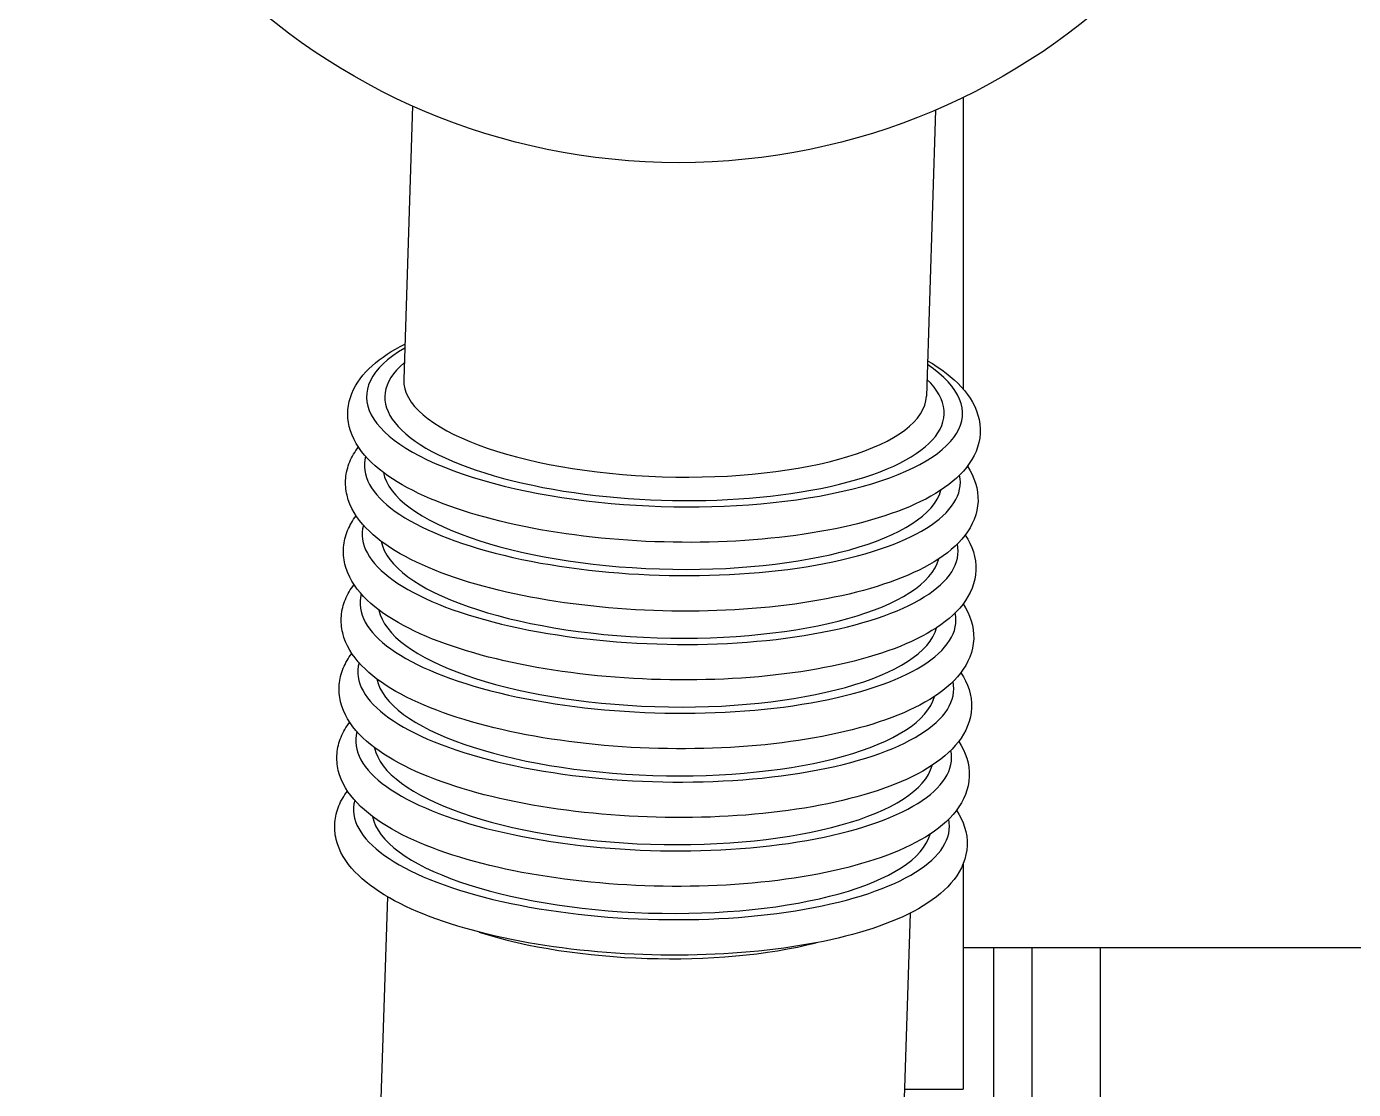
# Model space of a CAD drawing. Extents: x 33214 to 95067, y 8279 to 51908.
# Drawn here: x 43931.1 to 44221.1, y 21796.9 to 22029.2 of the extents above; entities that cross this region are included whole.
import ezdxf

# ---------------------------------------------------------------- set-up
doc = ezdxf.new("R2010")
doc.units = 0
doc.header["$LTSCALE"] = 300
doc.header["$MEASUREMENT"] = 0
doc.linetypes.add('SNT-025', pattern=[0.74, 0.4, -0.17, 0, -0.17])
doc.layers.add('GENERATORSETT', color=1, linetype='CONTINUOUS')

# ---------------------------------------------------------------- blocks, each defined once
blk = doc.blocks.new('GENERATOR-CENTER')
at = {"layer": 'GENERATORSETT'}
for p, q in [((-1212.35, -130.09), (-1214.25, -189.89)), ((-1092, -128.22), (-1092, -191.94)), ((-1098.03, -131), (-1100.01, -193.51)), ((-1216.02, -183.23), (-1215.03, -182.68)), ((-1215.03, -182.68), (-1214, -182.15)), ((-1220.4, -186.22), (-1219.6, -185.59)), ((-1219.6, -185.59), (-1218.76, -184.97)), ((-1218.76, -184.97), (-1217.89, -184.37)), ((-1217.89, -184.37), (-1216.97, -183.79)), ((-1216.97, -183.79), (-1216.02, -183.23)), ((-1223.18, -188.96), (-1222.55, -188.24)), ((-1222.55, -188.24), (-1221.87, -187.55)), ((-1221.87, -187.55), (-1221.16, -186.87)), ((-1221.16, -186.87), (-1220.4, -186.22)), ((-1099.76, -185.77), (-1098.67, -186.42)), ((-1098.67, -186.42), (-1097.63, -187.09)), ((-1097.63, -187.09), (-1096.64, -187.78)), ((-1096.64, -187.78), (-1095.69, -188.49)), ((-1095.69, -188.49), (-1094.79, -189.21)), ((-1225.23, -192.08), (-1224.79, -191.26)), ((-1224.79, -191.26), (-1224.31, -190.47)), ((-1224.31, -190.47), (-1223.77, -189.7)), ((-1223.77, -189.7), (-1223.18, -188.96)), ((-1094.79, -189.21), (-1093.94, -189.95)), ((-1093.94, -189.95), (-1093.14, -190.71)), ((-1093.14, -190.71), (-1092.39, -191.5)), ((-1226.16, -194.68), (-1225.91, -193.79)), ((-1225.91, -193.79), (-1225.6, -192.92)), ((-1225.6, -192.92), (-1225.23, -192.08)), ((-1092.39, -191.5), (-1091.69, -192.3)), ((-1091.69, -192.3), (-1091.04, -193.13)), ((-1091.04, -193.13), (-1090.45, -193.98)), ((-1090.45, -193.98), (-1089.92, -194.87)), ((-1226.49, -197.41), (-1226.45, -196.49)), ((-1226.45, -196.49), (-1226.34, -195.58)), ((-1226.34, -195.58), (-1226.16, -194.68)), ((-1089.92, -194.87), (-1089.46, -195.78)), ((-1089.46, -195.78), (-1089.06, -196.71)), ((-1089.06, -196.71), (-1088.74, -197.67)), ((-1226.45, -198.33), (-1226.49, -197.41)), ((-1226.34, -199.25), (-1226.45, -198.33)), ((-1226.16, -200.15), (-1226.34, -199.25)), ((-1088.74, -197.67), (-1088.49, -198.65)), ((-1088.49, -198.65), (-1088.33, -199.64)), ((-1088.33, -199.64), (-1088.25, -200.65)), ((-1225.88, -201.12), (-1226.16, -200.15)), ((-1225.53, -202.07), (-1225.88, -201.12)), ((-1225.11, -203), (-1225.53, -202.07)), ((-1224.62, -203.89), (-1225.11, -203)), ((-1088.36, -202.67), (-1088.54, -203.66)), ((-1088.26, -201.66), (-1088.36, -202.67)), ((-1088.25, -200.65), (-1088.26, -201.66)), ((-1225.21, -206.2), (-1224.97, -205.8)), ((-1224.97, -205.8), (-1224.71, -205.4)), ((-1224.71, -205.4), (-1224.44, -205.01)), ((-1224.07, -204.77), (-1224.62, -203.89)), ((-1224.44, -205.01), (-1224.16, -204.63)), ((-1223.46, -205.61), (-1224.07, -204.77)), ((-1222.79, -206.43), (-1223.46, -205.61)), ((-1089.16, -205.59), (-1089.58, -206.51)), ((-1088.81, -204.64), (-1089.16, -205.59)), ((-1088.54, -203.66), (-1088.81, -204.64)), ((-1226.5, -209.2), (-1226.37, -208.75)), ((-1226.37, -208.75), (-1226.21, -208.31)), ((-1226.21, -208.31), (-1226.04, -207.87)), ((-1226.04, -207.87), (-1225.86, -207.45)), ((-1225.86, -207.45), (-1225.66, -207.02)), ((-1225.66, -207.02), (-1225.44, -206.61)), ((-1225.44, -206.61), (-1225.21, -206.2)), ((-1222.07, -207.23), (-1222.79, -206.43)), ((-1221.3, -208), (-1222.07, -207.23)), ((-1220.48, -208.75), (-1221.3, -208)), ((-1219.61, -209.49), (-1220.48, -208.75)), ((-1090.63, -208.26), (-1091.24, -209.09)), ((-1090.07, -207.4), (-1090.63, -208.26)), ((-1089.58, -206.51), (-1090.07, -207.4)), ((-1226.95, -211.95), (-1226.92, -211.48)), ((-1226.92, -211.48), (-1226.88, -211.02)), ((-1226.88, -211.02), (-1226.81, -210.56)), ((-1226.81, -210.56), (-1226.72, -210.1)), ((-1226.72, -210.1), (-1226.62, -209.65)), ((-1226.62, -209.65), (-1226.5, -209.2)), ((-1218.69, -210.21), (-1219.61, -209.49)), ((-1217.73, -210.9), (-1218.69, -210.21)), ((-1216.72, -211.59), (-1217.73, -210.9)), ((-1215.66, -212.25), (-1216.72, -211.59)), ((-1093.41, -211.41), (-1094.24, -212.13)), ((-1092.63, -210.66), (-1093.41, -211.41)), ((-1091.91, -209.89), (-1092.63, -210.66)), ((-1091.24, -209.09), (-1091.91, -209.89)), ((-1091.05, -208.84), (-1090.5, -209.72)), ((-1090.5, -209.72), (-1090.02, -210.63)), ((-1090.02, -210.63), (-1089.61, -211.56)), ((-1089.61, -211.56), (-1089.27, -212.51)), ((-1226.96, -212.42), (-1226.95, -211.95)), ((-1226.95, -212.88), (-1226.96, -212.42)), ((-1226.92, -213.35), (-1226.95, -212.88)), ((-1226.88, -213.81), (-1226.92, -213.35)), ((-1226.81, -214.27), (-1226.88, -213.81)), ((-1226.73, -214.73), (-1226.81, -214.27)), ((-1214.56, -212.9), (-1215.66, -212.25)), ((-1213.41, -213.54), (-1214.56, -212.9)), ((-1212.22, -214.16), (-1213.41, -213.54)), ((-1210.99, -214.77), (-1212.22, -214.16)), ((-1097, -214.16), (-1098.01, -214.79)), ((-1096.03, -213.5), (-1097, -214.16)), ((-1095.11, -212.83), (-1096.03, -213.5)), ((-1094.24, -212.13), (-1095.11, -212.83)), ((-1089.27, -212.51), (-1089.01, -213.49)), ((-1089.01, -213.49), (-1088.83, -214.48)), ((-1088.83, -214.48), (-1088.74, -215.49)), ((-1226.63, -215.19), (-1226.73, -214.73)), ((-1226.36, -216.16), (-1226.63, -215.19)), ((-1226, -217.11), (-1226.36, -216.16)), ((-1225.58, -218.04), (-1226, -217.11)), ((-1209.71, -215.36), (-1210.99, -214.77)), ((-1208.39, -215.94), (-1209.71, -215.36)), ((-1207.04, -216.5), (-1208.39, -215.94)), ((-1205.64, -217.04), (-1207.04, -216.5)), ((-1204.2, -217.58), (-1205.64, -217.04)), ((-1102.51, -217.14), (-1103.74, -217.68)), ((-1101.32, -216.58), (-1102.51, -217.14)), ((-1100.17, -216), (-1101.32, -216.58)), ((-1099.07, -215.4), (-1100.17, -216)), ((-1098.01, -214.79), (-1099.07, -215.4)), ((-1088.73, -216.51), (-1088.81, -217.52)), ((-1088.74, -215.49), (-1088.73, -216.51)), ((-1225.09, -218.94), (-1225.58, -218.04)), ((-1225.19, -220.44), (-1224.92, -220.05)), ((-1224.54, -219.81), (-1225.09, -218.94)), ((-1224.92, -220.05), (-1224.63, -219.66)), ((-1223.92, -220.66), (-1224.54, -219.81)), ((-1202.73, -218.09), (-1204.2, -217.58)), ((-1201.22, -218.59), (-1202.73, -218.09)), ((-1199.67, -219.08), (-1201.22, -218.59)), ((-1198.09, -219.55), (-1199.67, -219.08)), ((-1196.47, -220), (-1198.09, -219.55)), ((-1194.83, -220.44), (-1196.47, -220)), ((-1110.52, -220.13), (-1112, -220.57)), ((-1109.09, -219.67), (-1110.52, -220.13)), ((-1107.69, -219.2), (-1109.09, -219.67)), ((-1106.33, -218.71), (-1107.69, -219.2)), ((-1105.02, -218.2), (-1106.33, -218.71)), ((-1103.74, -217.68), (-1105.02, -218.2)), ((-1089.23, -219.49), (-1089.57, -220.45)), ((-1088.98, -218.51), (-1089.23, -219.49)), ((-1088.81, -217.52), (-1088.98, -218.51)), ((-1226.69, -223.35), (-1226.52, -222.91)), ((-1226.52, -222.91), (-1226.33, -222.48)), ((-1226.33, -222.48), (-1226.13, -222.06)), ((-1226.13, -222.06), (-1225.92, -221.65)), ((-1225.92, -221.65), (-1225.69, -221.24)), ((-1225.69, -221.24), (-1225.44, -220.83)), ((-1225.44, -220.83), (-1225.19, -220.44)), ((-1223.26, -221.48), (-1223.92, -220.66)), ((-1222.54, -222.28), (-1223.26, -221.48)), ((-1221.76, -223.05), (-1222.54, -222.28)), ((-1220.94, -223.81), (-1221.76, -223.05)), ((-1193.15, -220.86), (-1194.83, -220.44)), ((-1191.44, -221.27), (-1193.15, -220.86)), ((-1189.71, -221.65), (-1191.44, -221.27)), ((-1187.95, -222.02), (-1189.71, -221.65)), ((-1186.16, -222.37), (-1187.95, -222.02)), ((-1184.35, -222.71), (-1186.16, -222.37)), ((-1182.51, -223.02), (-1184.35, -222.71)), ((-1180.66, -223.32), (-1182.51, -223.02)), ((-1123.27, -223.13), (-1125, -223.42)), ((-1121.56, -222.82), (-1123.27, -223.13)), ((-1119.89, -222.49), (-1121.56, -222.82)), ((-1118.24, -222.14), (-1119.89, -222.49)), ((-1116.63, -221.77), (-1118.24, -222.14)), ((-1115.05, -221.39), (-1116.63, -221.77)), ((-1113.5, -220.99), (-1115.05, -221.39)), ((-1112, -220.57), (-1113.5, -220.99)), ((-1091, -223.15), (-1091.6, -223.98)), ((-1090.45, -222.28), (-1091, -223.15)), ((-1089.98, -221.38), (-1090.45, -222.28)), ((-1089.57, -220.45), (-1089.98, -221.38)), ((-1227.4, -226.52), (-1227.35, -226.06)), ((-1227.35, -226.06), (-1227.29, -225.6)), ((-1227.29, -225.6), (-1227.2, -225.14)), ((-1227.2, -225.14), (-1227.1, -224.68)), ((-1227.1, -224.68), (-1226.98, -224.23)), ((-1226.98, -224.23), (-1226.84, -223.79)), ((-1226.84, -223.79), (-1226.69, -223.35)), ((-1220.07, -224.54), (-1220.94, -223.81)), ((-1219.15, -225.26), (-1220.07, -224.54)), ((-1218.18, -225.96), (-1219.15, -225.26)), ((-1217.16, -226.64), (-1218.18, -225.96)), ((-1178.78, -223.6), (-1180.66, -223.32)), ((-1176.89, -223.86), (-1178.78, -223.6)), ((-1174.98, -224.1), (-1176.89, -223.86)), ((-1173.06, -224.32), (-1174.98, -224.1)), ((-1171.13, -224.53), (-1173.06, -224.32)), ((-1169.18, -224.71), (-1171.13, -224.53)), ((-1167.22, -224.87), (-1169.18, -224.71)), ((-1165.26, -225.02), (-1167.22, -224.87)), ((-1163.28, -225.14), (-1165.26, -225.02)), ((-1161.31, -225.25), (-1163.28, -225.14)), ((-1159.33, -225.33), (-1161.31, -225.25)), ((-1157.34, -225.39), (-1159.33, -225.33)), ((-1155.36, -225.44), (-1157.34, -225.39)), ((-1153.38, -225.46), (-1155.36, -225.44)), ((-1151.41, -225.47), (-1153.38, -225.46)), ((-1149.43, -225.45), (-1151.41, -225.47)), ((-1147.47, -225.41), (-1149.43, -225.45)), ((-1145.51, -225.36), (-1147.47, -225.41)), ((-1143.57, -225.28), (-1145.51, -225.36)), ((-1141.63, -225.18), (-1143.57, -225.28)), ((-1139.71, -225.06), (-1141.63, -225.18)), ((-1137.8, -224.93), (-1139.71, -225.06)), ((-1135.91, -224.77), (-1137.8, -224.93)), ((-1134.04, -224.59), (-1135.91, -224.77)), ((-1132.19, -224.4), (-1134.04, -224.59)), ((-1130.35, -224.18), (-1132.19, -224.4)), ((-1128.54, -223.95), (-1130.35, -224.18)), ((-1126.76, -223.69), (-1128.54, -223.95)), ((-1125, -223.42), (-1126.76, -223.69)), ((-1092.98, -225.57), (-1093.75, -226.32)), ((-1092.26, -224.79), (-1092.98, -225.57)), ((-1091.6, -223.98), (-1092.26, -224.79)), ((-1091.52, -223.88), (-1090.98, -224.76)), ((-1090.98, -224.76), (-1090.5, -225.66)), ((-1090.5, -225.66), (-1090.09, -226.6)), ((-1227.44, -227.45), (-1227.43, -226.99)), ((-1227.43, -227.92), (-1227.44, -227.45)), ((-1227.43, -226.99), (-1227.4, -226.52)), ((-1227.4, -228.38), (-1227.43, -227.92)), ((-1227.36, -228.85), (-1227.4, -228.38)), ((-1227.29, -229.31), (-1227.36, -228.85)), ((-1216.1, -227.31), (-1217.16, -226.64)), ((-1215, -227.96), (-1216.1, -227.31)), ((-1213.85, -228.6), (-1215, -227.96)), ((-1212.66, -229.22), (-1213.85, -228.6)), ((-1097.31, -229.09), (-1098.32, -229.73)), ((-1096.35, -228.43), (-1097.31, -229.09)), ((-1095.43, -227.75), (-1096.35, -228.43)), ((-1094.57, -227.05), (-1095.43, -227.75)), ((-1093.75, -226.32), (-1094.57, -227.05)), ((-1090.09, -226.6), (-1089.75, -227.55)), ((-1089.75, -227.55), (-1089.49, -228.53)), ((-1089.49, -228.53), (-1089.31, -229.52)), ((-1227.21, -229.77), (-1227.29, -229.31)), ((-1227.11, -230.22), (-1227.21, -229.77)), ((-1226.83, -231.2), (-1227.11, -230.22)), ((-1226.48, -232.15), (-1226.83, -231.2)), ((-1211.42, -229.83), (-1212.66, -229.22)), ((-1210.14, -230.42), (-1211.42, -229.83)), ((-1208.82, -231), (-1210.14, -230.42)), ((-1207.46, -231.56), (-1208.82, -231)), ((-1206.05, -232.11), (-1207.46, -231.56)), ((-1101.61, -231.53), (-1102.8, -232.09)), ((-1100.47, -230.94), (-1101.61, -231.53)), ((-1099.37, -230.34), (-1100.47, -230.94)), ((-1098.32, -229.73), (-1099.37, -230.34)), ((-1089.31, -229.52), (-1089.21, -230.53)), ((-1089.21, -231.54), (-1089.29, -232.55)), ((-1089.21, -230.53), (-1089.21, -231.54)), ((-1226.06, -233.08), (-1226.48, -232.15)), ((-1225.57, -233.98), (-1226.06, -233.08)), ((-1225.01, -234.85), (-1225.57, -233.98)), ((-1225.39, -235.09), (-1225.11, -234.7)), ((-1224.4, -235.7), (-1225.01, -234.85)), ((-1204.61, -232.64), (-1206.05, -232.11)), ((-1203.13, -233.16), (-1204.61, -232.64)), ((-1201.62, -233.66), (-1203.13, -233.16)), ((-1200.07, -234.14), (-1201.62, -233.66)), ((-1198.48, -234.61), (-1200.07, -234.14)), ((-1196.86, -235.07), (-1198.48, -234.61)), ((-1109.36, -234.64), (-1110.79, -235.1)), ((-1107.96, -234.17), (-1109.36, -234.64)), ((-1106.61, -233.67), (-1107.96, -234.17)), ((-1105.3, -233.16), (-1106.61, -233.67)), ((-1104.03, -232.63), (-1105.3, -233.16)), ((-1102.8, -232.09), (-1104.03, -232.63)), ((-1089.71, -234.53), (-1090.04, -235.49)), ((-1089.46, -233.55), (-1089.71, -234.53)), ((-1089.29, -232.55), (-1089.46, -233.55)), ((-1226.99, -237.95), (-1226.81, -237.52)), ((-1226.81, -237.52), (-1226.61, -237.1)), ((-1226.61, -237.1), (-1226.39, -236.68)), ((-1226.39, -236.68), (-1226.16, -236.27)), ((-1226.16, -236.27), (-1225.92, -235.87)), ((-1225.92, -235.87), (-1225.66, -235.48)), ((-1225.66, -235.48), (-1225.39, -235.09)), ((-1223.73, -236.52), (-1224.4, -235.7)), ((-1223.01, -237.31), (-1223.73, -236.52)), ((-1222.24, -238.09), (-1223.01, -237.31)), ((-1195.21, -235.5), (-1196.86, -235.07)), ((-1193.53, -235.92), (-1195.21, -235.5)), ((-1191.82, -236.33), (-1193.53, -235.92)), ((-1190.07, -236.71), (-1191.82, -236.33)), ((-1188.31, -237.08), (-1190.07, -236.71)), ((-1186.52, -237.43), (-1188.31, -237.08)), ((-1184.7, -237.77), (-1186.52, -237.43)), ((-1182.86, -238.08), (-1184.7, -237.77)), ((-1120.14, -237.48), (-1121.82, -237.81)), ((-1118.5, -237.13), (-1120.14, -237.48)), ((-1116.89, -236.76), (-1118.5, -237.13)), ((-1115.31, -236.37), (-1116.89, -236.76)), ((-1113.77, -235.97), (-1115.31, -236.37)), ((-1112.26, -235.54), (-1113.77, -235.97)), ((-1110.79, -235.1), (-1112.26, -235.54)), ((-1090.93, -237.32), (-1091.47, -238.18)), ((-1090.45, -236.42), (-1090.93, -237.32)), ((-1090.04, -235.49), (-1090.45, -236.42)), ((-1227.83, -241.1), (-1227.76, -240.63)), ((-1227.76, -240.63), (-1227.68, -240.18)), ((-1227.68, -240.18), (-1227.57, -239.72)), ((-1227.57, -239.72), (-1227.45, -239.27)), ((-1227.45, -239.27), (-1227.32, -238.83)), ((-1227.32, -238.83), (-1227.16, -238.39)), ((-1227.16, -238.39), (-1226.99, -237.95)), ((-1221.42, -238.84), (-1222.24, -238.09)), ((-1220.54, -239.58), (-1221.42, -238.84)), ((-1219.62, -240.3), (-1220.54, -239.58)), ((-1218.66, -241), (-1219.62, -240.3)), ((-1181, -238.38), (-1182.86, -238.08)), ((-1179.12, -238.66), (-1181, -238.38)), ((-1177.23, -238.92), (-1179.12, -238.66)), ((-1175.31, -239.16), (-1177.23, -238.92)), ((-1173.38, -239.38), (-1175.31, -239.16)), ((-1171.44, -239.58), (-1173.38, -239.38)), ((-1169.49, -239.76), (-1171.44, -239.58)), ((-1167.53, -239.92), (-1169.49, -239.76)), ((-1165.56, -240.07), (-1167.53, -239.92)), ((-1163.58, -240.19), (-1165.56, -240.07)), ((-1161.6, -240.29), (-1163.58, -240.19)), ((-1159.62, -240.37), (-1161.6, -240.29)), ((-1157.63, -240.44), (-1159.62, -240.37)), ((-1155.65, -240.48), (-1157.63, -240.44)), ((-1153.66, -240.5), (-1155.65, -240.48)), ((-1151.68, -240.5), (-1153.66, -240.5)), ((-1149.71, -240.48), (-1151.68, -240.5)), ((-1147.74, -240.45), (-1149.71, -240.48)), ((-1145.78, -240.39), (-1147.74, -240.45)), ((-1143.83, -240.31), (-1145.78, -240.39)), ((-1141.9, -240.21), (-1143.83, -240.31)), ((-1139.97, -240.09), (-1141.9, -240.21)), ((-1138.06, -239.95), (-1139.97, -240.09)), ((-1136.17, -239.79), (-1138.06, -239.95)), ((-1134.3, -239.61), (-1136.17, -239.79)), ((-1132.44, -239.41), (-1134.3, -239.61)), ((-1130.61, -239.19), (-1132.44, -239.41)), ((-1128.8, -238.95), (-1130.61, -239.19)), ((-1127.01, -238.7), (-1128.8, -238.95)), ((-1125.25, -238.42), (-1127.01, -238.7)), ((-1123.52, -238.13), (-1125.25, -238.42)), ((-1121.82, -237.81), (-1123.52, -238.13)), ((-1093.46, -240.61), (-1094.23, -241.36)), ((-1092.74, -239.83), (-1093.46, -240.61)), ((-1092.08, -239.02), (-1092.74, -239.83)), ((-1091.47, -238.18), (-1092.08, -239.02)), ((-1092, -238.92), (-1091.46, -239.8)), ((-1091.46, -239.8), (-1090.98, -240.7)), ((-1090.98, -240.7), (-1090.57, -241.63)), ((-1227.91, -242.49), (-1227.9, -242.02)), ((-1227.9, -242.96), (-1227.91, -242.49)), ((-1227.9, -242.02), (-1227.88, -241.56)), ((-1227.88, -243.42), (-1227.9, -242.96)), ((-1227.88, -241.56), (-1227.83, -241.1)), ((-1227.83, -243.89), (-1227.88, -243.42)), ((-1217.64, -241.68), (-1218.66, -241)), ((-1216.58, -242.35), (-1217.64, -241.68)), ((-1215.48, -243), (-1216.58, -242.35)), ((-1214.33, -243.64), (-1215.48, -243)), ((-1096.83, -243.47), (-1097.79, -244.13)), ((-1095.91, -242.79), (-1096.83, -243.47)), ((-1095.04, -242.09), (-1095.91, -242.79)), ((-1094.23, -241.36), (-1095.04, -242.09)), ((-1090.57, -241.63), (-1090.23, -242.59)), ((-1090.23, -242.59), (-1089.96, -243.57)), ((-1089.96, -243.57), (-1089.78, -244.56)), ((-1227.77, -244.35), (-1227.83, -243.89)), ((-1227.69, -244.81), (-1227.77, -244.35)), ((-1227.59, -245.26), (-1227.69, -244.81)), ((-1227.31, -246.24), (-1227.59, -245.26)), ((-1226.96, -247.19), (-1227.31, -246.24)), ((-1213.13, -244.26), (-1214.33, -243.64)), ((-1211.89, -244.86), (-1213.13, -244.26)), ((-1210.62, -245.46), (-1211.89, -244.86)), ((-1209.29, -246.03), (-1210.62, -245.46)), ((-1207.93, -246.6), (-1209.29, -246.03)), ((-1100.95, -245.98), (-1102.09, -246.56)), ((-1099.85, -245.38), (-1100.95, -245.98)), ((-1098.8, -244.76), (-1099.85, -245.38)), ((-1097.79, -244.13), (-1098.8, -244.76)), ((-1089.78, -244.56), (-1089.69, -245.57)), ((-1089.69, -245.57), (-1089.68, -246.58)), ((-1226.53, -248.11), (-1226.96, -247.19)), ((-1226.04, -249.01), (-1226.53, -248.11)), ((-1225.49, -249.89), (-1226.04, -249.01)), ((-1206.53, -247.14), (-1207.93, -246.6)), ((-1205.09, -247.68), (-1206.53, -247.14)), ((-1203.61, -248.19), (-1205.09, -247.68)), ((-1202.09, -248.69), (-1203.61, -248.19)), ((-1200.54, -249.18), (-1202.09, -248.69)), ((-1198.96, -249.65), (-1200.54, -249.18)), ((-1108.44, -249.2), (-1109.83, -249.68)), ((-1107.09, -248.71), (-1108.44, -249.2)), ((-1105.78, -248.2), (-1107.09, -248.71)), ((-1104.5, -247.67), (-1105.78, -248.2)), ((-1103.27, -247.13), (-1104.5, -247.67)), ((-1102.09, -246.56), (-1103.27, -247.13)), ((-1089.93, -248.59), (-1090.19, -249.57)), ((-1089.76, -247.59), (-1089.93, -248.59)), ((-1089.68, -246.58), (-1089.76, -247.59)), ((-1227.29, -252.56), (-1227.08, -252.14)), ((-1227.08, -252.14), (-1226.87, -251.72)), ((-1226.87, -251.72), (-1226.64, -251.31)), ((-1226.64, -251.31), (-1226.4, -250.91)), ((-1226.4, -250.91), (-1226.14, -250.51)), ((-1226.14, -250.51), (-1225.87, -250.12)), ((-1225.87, -250.12), (-1225.59, -249.74)), ((-1224.88, -250.73), (-1225.49, -249.89)), ((-1224.21, -251.55), (-1224.88, -250.73)), ((-1223.49, -252.35), (-1224.21, -251.55)), ((-1197.34, -250.1), (-1198.96, -249.65)), ((-1195.69, -250.54), (-1197.34, -250.1)), ((-1194, -250.96), (-1195.69, -250.54)), ((-1192.29, -251.37), (-1194, -250.96)), ((-1190.55, -251.75), (-1192.29, -251.37)), ((-1188.78, -252.12), (-1190.55, -251.75)), ((-1186.99, -252.47), (-1188.78, -252.12)), ((-1118.98, -252.17), (-1120.62, -252.52)), ((-1117.36, -251.8), (-1118.98, -252.17)), ((-1115.79, -251.41), (-1117.36, -251.8)), ((-1114.24, -251), (-1115.79, -251.41)), ((-1112.74, -250.58), (-1114.24, -251)), ((-1111.27, -250.14), (-1112.74, -250.58)), ((-1109.83, -249.68), (-1111.27, -250.14)), ((-1090.93, -251.46), (-1091.41, -252.35)), ((-1090.52, -250.53), (-1090.93, -251.46)), ((-1090.19, -249.57), (-1090.52, -250.53)), ((-1228.15, -255.21), (-1228.05, -254.76)), ((-1228.05, -254.76), (-1227.93, -254.31)), ((-1227.93, -254.31), (-1227.79, -253.86)), ((-1227.79, -253.86), (-1227.64, -253.42)), ((-1227.64, -253.42), (-1227.47, -252.99)), ((-1227.47, -252.99), (-1227.29, -252.56)), ((-1222.71, -253.13), (-1223.49, -252.35)), ((-1221.89, -253.88), (-1222.71, -253.13)), ((-1221.02, -254.62), (-1221.89, -253.88)), ((-1220.1, -255.34), (-1221.02, -254.62)), ((-1185.18, -252.81), (-1186.99, -252.47)), ((-1183.34, -253.12), (-1185.18, -252.81)), ((-1181.48, -253.42), (-1183.34, -253.12)), ((-1179.6, -253.7), (-1181.48, -253.42)), ((-1177.7, -253.95), (-1179.6, -253.7)), ((-1175.79, -254.2), (-1177.7, -253.95)), ((-1173.86, -254.42), (-1175.79, -254.2)), ((-1171.92, -254.62), (-1173.86, -254.42)), ((-1169.97, -254.8), (-1171.92, -254.62)), ((-1168.01, -254.96), (-1169.97, -254.8)), ((-1166.04, -255.1), (-1168.01, -254.96)), ((-1164.06, -255.23), (-1166.04, -255.1)), ((-1140.45, -255.13), (-1142.37, -255.25)), ((-1138.54, -254.99), (-1140.45, -255.13)), ((-1136.65, -254.83), (-1138.54, -254.99)), ((-1134.77, -254.65), (-1136.65, -254.83)), ((-1132.92, -254.45), (-1134.77, -254.65)), ((-1131.09, -254.23), (-1132.92, -254.45)), ((-1129.28, -253.99), (-1131.09, -254.23)), ((-1127.49, -253.74), (-1129.28, -253.99)), ((-1125.73, -253.46), (-1127.49, -253.74)), ((-1124, -253.16), (-1125.73, -253.46)), ((-1122.29, -252.85), (-1124, -253.16)), ((-1120.62, -252.52), (-1122.29, -252.85)), ((-1093.22, -254.87), (-1093.93, -255.65)), ((-1092.55, -254.06), (-1093.22, -254.87)), ((-1091.95, -253.22), (-1092.55, -254.06)), ((-1092.48, -253.96), (-1091.93, -254.83)), ((-1091.41, -252.35), (-1091.95, -253.22)), ((-1091.93, -254.83), (-1091.45, -255.74)), ((-1228.39, -257.53), (-1228.38, -257.06)), ((-1228.38, -257.99), (-1228.39, -257.53)), ((-1228.38, -257.06), (-1228.35, -256.6)), ((-1228.35, -258.46), (-1228.38, -257.99)), ((-1228.35, -256.6), (-1228.3, -256.13)), ((-1228.3, -256.13), (-1228.24, -255.67)), ((-1228.24, -255.67), (-1228.15, -255.21)), ((-1219.13, -256.04), (-1220.1, -255.34)), ((-1218.12, -256.72), (-1219.13, -256.04)), ((-1217.06, -257.39), (-1218.12, -256.72)), ((-1215.95, -258.04), (-1217.06, -257.39)), ((-1214.8, -258.67), (-1215.95, -258.04)), ((-1162.08, -255.33), (-1164.06, -255.23)), ((-1160.09, -255.41), (-1162.08, -255.33)), ((-1158.11, -255.48), (-1160.09, -255.41)), ((-1156.12, -255.52), (-1158.11, -255.48)), ((-1154.14, -255.54), (-1156.12, -255.52)), ((-1152.16, -255.54), (-1154.14, -255.54)), ((-1150.18, -255.52), (-1152.16, -255.54)), ((-1148.22, -255.48), (-1150.18, -255.52)), ((-1146.26, -255.42), (-1148.22, -255.48)), ((-1144.31, -255.35), (-1146.26, -255.42)), ((-1142.37, -255.25), (-1144.31, -255.35)), ((-1096.39, -257.83), (-1097.3, -258.51)), ((-1095.52, -257.12), (-1096.39, -257.83)), ((-1094.7, -256.4), (-1095.52, -257.12)), ((-1093.93, -255.65), (-1094.7, -256.4)), ((-1091.45, -255.74), (-1091.04, -256.67)), ((-1091.04, -256.67), (-1090.7, -257.63)), ((-1090.7, -257.63), (-1090.44, -258.6)), ((-1228.31, -258.92), (-1228.35, -258.46)), ((-1228.24, -259.39), (-1228.31, -258.92)), ((-1228.16, -259.84), (-1228.24, -259.39)), ((-1228.06, -260.3), (-1228.16, -259.84)), ((-1227.79, -261.27), (-1228.06, -260.3)), ((-1213.61, -259.3), (-1214.8, -258.67)), ((-1212.37, -259.9), (-1213.61, -259.3)), ((-1211.09, -260.49), (-1212.37, -259.9)), ((-1209.77, -261.07), (-1211.09, -260.49)), ((-1100.32, -260.42), (-1101.42, -261.02)), ((-1099.27, -259.8), (-1100.32, -260.42)), ((-1098.26, -259.16), (-1099.27, -259.8)), ((-1097.3, -258.51), (-1098.26, -259.16)), ((-1090.44, -258.6), (-1090.26, -259.6)), ((-1090.26, -259.6), (-1090.16, -260.61)), ((-1090.16, -260.61), (-1090.16, -261.62)), ((-1227.43, -262.23), (-1227.79, -261.27)), ((-1227.01, -263.15), (-1227.43, -262.23)), ((-1226.52, -264.05), (-1227.01, -263.15)), ((-1208.41, -261.63), (-1209.77, -261.07)), ((-1207.01, -262.18), (-1208.41, -261.63)), ((-1205.57, -262.71), (-1207.01, -262.18)), ((-1204.09, -263.23), (-1205.57, -262.71)), ((-1202.57, -263.73), (-1204.09, -263.23)), ((-1201.02, -264.22), (-1202.57, -263.73)), ((-1107.56, -263.75), (-1108.92, -264.24)), ((-1106.25, -263.24), (-1107.56, -263.75)), ((-1104.98, -262.71), (-1106.25, -263.24)), ((-1103.75, -262.16), (-1104.98, -262.71)), ((-1102.57, -261.6), (-1103.75, -262.16)), ((-1101.42, -261.02), (-1102.57, -261.6)), ((-1090.41, -263.63), (-1090.66, -264.61)), ((-1090.24, -262.63), (-1090.41, -263.63)), ((-1090.16, -261.62), (-1090.24, -262.63)), ((-1227.56, -267.18), (-1227.35, -266.76)), ((-1227.35, -266.76), (-1227.12, -266.35)), ((-1227.12, -266.35), (-1226.87, -265.95)), ((-1226.87, -265.95), (-1226.62, -265.55)), ((-1226.62, -265.55), (-1226.35, -265.16)), ((-1225.96, -264.92), (-1226.52, -264.05)), ((-1226.35, -265.16), (-1226.06, -264.78)), ((-1225.35, -265.77), (-1225.96, -264.92)), ((-1224.69, -266.59), (-1225.35, -265.77)), ((-1223.96, -267.39), (-1224.69, -266.59)), ((-1199.43, -264.69), (-1201.02, -264.22)), ((-1197.81, -265.14), (-1199.43, -264.69)), ((-1196.16, -265.58), (-1197.81, -265.14)), ((-1194.48, -266), (-1196.16, -265.58)), ((-1192.77, -266.4), (-1194.48, -266)), ((-1191.03, -266.79), (-1192.77, -266.4)), ((-1189.26, -267.16), (-1191.03, -266.79)), ((-1116.26, -266.45), (-1117.84, -266.83)), ((-1114.72, -266.04), (-1116.26, -266.45)), ((-1113.21, -265.62), (-1114.72, -266.04)), ((-1111.74, -265.18), (-1113.21, -265.62)), ((-1110.31, -264.72), (-1111.74, -265.18)), ((-1108.92, -264.24), (-1110.31, -264.72)), ((-1091.4, -266.49), (-1091.88, -267.39)), ((-1091, -265.56), (-1091.4, -266.49)), ((-1090.66, -264.61), (-1091, -265.56)), ((-1228.53, -269.8), (-1228.41, -269.35)), ((-1228.41, -269.35), (-1228.27, -268.9)), ((-1228.27, -268.9), (-1228.12, -268.46)), ((-1228.12, -268.46), (-1227.95, -268.03)), ((-1227.95, -268.03), (-1227.76, -267.6)), ((-1227.76, -267.6), (-1227.56, -267.18)), ((-1223.19, -268.17), (-1223.96, -267.39)), ((-1222.37, -268.92), (-1223.19, -268.17)), ((-1221.5, -269.66), (-1222.37, -268.92)), ((-1220.58, -270.37), (-1221.5, -269.66)), ((-1187.47, -267.51), (-1189.26, -267.16)), ((-1185.65, -267.84), (-1187.47, -267.51)), ((-1183.81, -268.16), (-1185.65, -267.84)), ((-1181.95, -268.46), (-1183.81, -268.16)), ((-1180.07, -268.73), (-1181.95, -268.46)), ((-1178.18, -268.99), (-1180.07, -268.73)), ((-1176.26, -269.23), (-1178.18, -268.99)), ((-1174.34, -269.45), (-1176.26, -269.23)), ((-1172.4, -269.66), (-1174.34, -269.45)), ((-1170.44, -269.84), (-1172.4, -269.66)), ((-1135.25, -269.69), (-1137.12, -269.87)), ((-1133.4, -269.49), (-1135.25, -269.69)), ((-1131.56, -269.27), (-1133.4, -269.49)), ((-1129.75, -269.03), (-1131.56, -269.27)), ((-1127.97, -268.77), (-1129.75, -269.03)), ((-1126.21, -268.5), (-1127.97, -268.77)), ((-1124.47, -268.2), (-1126.21, -268.5)), ((-1122.77, -267.89), (-1124.47, -268.2)), ((-1121.09, -267.55), (-1122.77, -267.89)), ((-1119.45, -267.2), (-1121.09, -267.55)), ((-1117.84, -266.83), (-1119.45, -267.2)), ((-1093.03, -269.1), (-1093.69, -269.9)), ((-1092.43, -268.26), (-1093.03, -269.1)), ((-1092.95, -268.99), (-1092.41, -269.87)), ((-1091.88, -267.39), (-1092.43, -268.26)), ((-1228.87, -272.57), (-1228.86, -272.1)), ((-1228.86, -273.03), (-1228.87, -272.57)), ((-1228.86, -272.1), (-1228.83, -271.64)), ((-1228.83, -271.64), (-1228.78, -271.17)), ((-1228.78, -271.17), (-1228.71, -270.71)), ((-1228.71, -270.71), (-1228.63, -270.25)), ((-1228.63, -270.25), (-1228.53, -269.8)), ((-1219.61, -271.07), (-1220.58, -270.37)), ((-1218.59, -271.76), (-1219.61, -271.07)), ((-1217.53, -272.42), (-1218.59, -271.76)), ((-1216.43, -273.08), (-1217.53, -272.42)), ((-1168.48, -270), (-1170.44, -269.84)), ((-1166.51, -270.14), (-1168.48, -270)), ((-1164.54, -270.27), (-1166.51, -270.14)), ((-1162.55, -270.37), (-1164.54, -270.27)), ((-1160.57, -270.45), (-1162.55, -270.37)), ((-1158.58, -270.51), (-1160.57, -270.45)), ((-1156.6, -270.56), (-1158.58, -270.51)), ((-1154.62, -270.58), (-1156.6, -270.56)), ((-1152.64, -270.58), (-1154.62, -270.58)), ((-1150.66, -270.56), (-1152.64, -270.58)), ((-1148.69, -270.52), (-1150.66, -270.56)), ((-1146.73, -270.46), (-1148.69, -270.52)), ((-1144.78, -270.38), (-1146.73, -270.46)), ((-1142.85, -270.28), (-1144.78, -270.38)), ((-1140.92, -270.16), (-1142.85, -270.28)), ((-1139.02, -270.02), (-1140.92, -270.16)), ((-1137.12, -269.87), (-1139.02, -270.02)), ((-1096, -272.16), (-1096.86, -272.86)), ((-1095.18, -271.43), (-1096, -272.16)), ((-1094.41, -270.68), (-1095.18, -271.43)), ((-1093.69, -269.9), (-1094.41, -270.68)), ((-1092.41, -269.87), (-1091.93, -270.78)), ((-1091.93, -270.78), (-1091.52, -271.71)), ((-1091.52, -271.71), (-1091.18, -272.66)), ((-1228.83, -273.5), (-1228.86, -273.03)), ((-1228.78, -273.96), (-1228.83, -273.5)), ((-1228.72, -274.42), (-1228.78, -273.96)), ((-1228.64, -274.88), (-1228.72, -274.42)), ((-1228.54, -275.34), (-1228.64, -274.88)), ((-1228.26, -276.31), (-1228.54, -275.34)), ((-1215.28, -273.71), (-1216.43, -273.08)), ((-1214.08, -274.33), (-1215.28, -273.71)), ((-1212.85, -274.94), (-1214.08, -274.33)), ((-1211.57, -275.53), (-1212.85, -274.94)), ((-1100.8, -275.46), (-1101.9, -276.06)), ((-1099.75, -274.84), (-1100.8, -275.46)), ((-1098.74, -274.2), (-1099.75, -274.84)), ((-1097.78, -273.54), (-1098.74, -274.2)), ((-1096.86, -272.86), (-1097.78, -273.54)), ((-1091.18, -272.66), (-1090.92, -273.64)), ((-1090.92, -273.64), (-1090.73, -274.64)), ((-1090.73, -274.64), (-1090.64, -275.64)), ((-1227.91, -277.26), (-1228.26, -276.31)), ((-1227.49, -278.19), (-1227.91, -277.26)), ((-1226.99, -279.09), (-1227.49, -278.19)), ((-1210.25, -276.11), (-1211.57, -275.53)), ((-1208.88, -276.67), (-1210.25, -276.11)), ((-1207.48, -277.22), (-1208.88, -276.67)), ((-1206.04, -277.75), (-1207.48, -277.22)), ((-1204.56, -278.27), (-1206.04, -277.75)), ((-1203.05, -278.77), (-1204.56, -278.27)), ((-1106.73, -278.28), (-1108.04, -278.79)), ((-1105.46, -277.75), (-1106.73, -278.28)), ((-1104.23, -277.2), (-1105.46, -277.75)), ((-1103.04, -276.64), (-1104.23, -277.2)), ((-1101.9, -276.06), (-1103.04, -276.64)), ((-1090.72, -277.67), (-1090.88, -278.67)), ((-1090.63, -276.66), (-1090.72, -277.67)), ((-1090.64, -275.64), (-1090.63, -276.66)), ((-1227.59, -281.39), (-1227.35, -280.99)), ((-1227.35, -280.99), (-1227.09, -280.59)), ((-1227.09, -280.59), (-1226.82, -280.2)), ((-1226.44, -279.96), (-1226.99, -279.09)), ((-1226.82, -280.2), (-1226.54, -279.82)), ((-1225.83, -280.81), (-1226.44, -279.96)), ((-1225.16, -281.63), (-1225.83, -280.81)), ((-1201.5, -279.26), (-1203.05, -278.77)), ((-1199.91, -279.73), (-1201.5, -279.26)), ((-1198.29, -280.18), (-1199.91, -279.73)), ((-1196.64, -280.62), (-1198.29, -280.18)), ((-1194.96, -281.04), (-1196.64, -280.62)), ((-1193.24, -281.44), (-1194.96, -281.04)), ((-1115.2, -281.08), (-1116.74, -281.48)), ((-1113.69, -280.66), (-1115.2, -281.08)), ((-1112.22, -280.21), (-1113.69, -280.66)), ((-1110.79, -279.76), (-1112.22, -280.21)), ((-1109.39, -279.28), (-1110.79, -279.76)), ((-1108.04, -278.79), (-1109.39, -279.28)), ((-1091.47, -280.6), (-1091.88, -281.53)), ((-1091.14, -279.65), (-1091.47, -280.6)), ((-1090.88, -278.67), (-1091.14, -279.65)), ((-1228.88, -284.39), (-1228.75, -283.94)), ((-1228.75, -283.94), (-1228.59, -283.5)), ((-1228.59, -283.5), (-1228.42, -283.06)), ((-1228.42, -283.06), (-1228.24, -282.64)), ((-1228.24, -282.64), (-1228.04, -282.21)), ((-1228.04, -282.21), (-1227.82, -281.8)), ((-1227.82, -281.8), (-1227.59, -281.39)), ((-1224.44, -282.43), (-1225.16, -281.63)), ((-1223.67, -283.2), (-1224.44, -282.43)), ((-1222.84, -283.96), (-1223.67, -283.2)), ((-1221.97, -284.69), (-1222.84, -283.96)), ((-1191.5, -281.83), (-1193.24, -281.44)), ((-1189.74, -282.2), (-1191.5, -281.83)), ((-1187.94, -282.55), (-1189.74, -282.2)), ((-1186.13, -282.88), (-1187.94, -282.55)), ((-1184.29, -283.2), (-1186.13, -282.88)), ((-1182.43, -283.49), (-1184.29, -283.2)), ((-1180.55, -283.77), (-1182.43, -283.49)), ((-1178.65, -284.03), (-1180.55, -283.77)), ((-1176.74, -284.27), (-1178.65, -284.03)), ((-1130.23, -284.07), (-1132.04, -284.31)), ((-1128.44, -283.81), (-1130.23, -284.07)), ((-1126.68, -283.53), (-1128.44, -283.81)), ((-1124.95, -283.24), (-1126.68, -283.53)), ((-1123.25, -282.93), (-1124.95, -283.24)), ((-1121.57, -282.59), (-1123.25, -282.93)), ((-1119.93, -282.24), (-1121.57, -282.59)), ((-1118.32, -281.87), (-1119.93, -282.24)), ((-1116.74, -281.48), (-1118.32, -281.87)), ((-1093.51, -284.13), (-1094.17, -284.94)), ((-1092.9, -283.3), (-1093.51, -284.13)), ((-1093.43, -284.03), (-1092.89, -284.91)), ((-1092.36, -282.43), (-1092.9, -283.3)), ((-1091.88, -281.53), (-1092.36, -282.43)), ((-1229.33, -287.14), (-1229.3, -286.67)), ((-1229.3, -286.67), (-1229.26, -286.21)), ((-1229.26, -286.21), (-1229.19, -285.75)), ((-1229.19, -285.75), (-1229.11, -285.29)), ((-1229.11, -285.29), (-1229, -284.84)), ((-1229, -284.84), (-1228.88, -284.39)), ((-1221.05, -285.41), (-1221.97, -284.69)), ((-1220.08, -286.11), (-1221.05, -285.41)), ((-1219.07, -286.79), (-1220.08, -286.11)), ((-1218.01, -287.46), (-1219.07, -286.79)), ((-1174.81, -284.49), (-1176.74, -284.27)), ((-1172.87, -284.69), (-1174.81, -284.49)), ((-1170.92, -284.88), (-1172.87, -284.69)), ((-1168.96, -285.04), (-1170.92, -284.88)), ((-1166.99, -285.18), (-1168.96, -285.04)), ((-1165.01, -285.3), (-1166.99, -285.18)), ((-1163.03, -285.41), (-1165.01, -285.3)), ((-1161.05, -285.49), (-1163.03, -285.41)), ((-1159.06, -285.55), (-1161.05, -285.49)), ((-1157.08, -285.59), (-1159.06, -285.55)), ((-1155.09, -285.62), (-1157.08, -285.59)), ((-1153.11, -285.62), (-1155.09, -285.62)), ((-1151.14, -285.6), (-1153.11, -285.62)), ((-1149.17, -285.56), (-1151.14, -285.6)), ((-1147.21, -285.5), (-1149.17, -285.56)), ((-1145.26, -285.42), (-1147.21, -285.5)), ((-1143.32, -285.32), (-1145.26, -285.42)), ((-1141.4, -285.2), (-1143.32, -285.32)), ((-1139.49, -285.06), (-1141.4, -285.2)), ((-1137.6, -284.9), (-1139.49, -285.06)), ((-1135.73, -284.72), (-1137.6, -284.9)), ((-1133.87, -284.52), (-1135.73, -284.72)), ((-1132.04, -284.31), (-1133.87, -284.52)), ((-1095.65, -286.47), (-1096.47, -287.2)), ((-1094.89, -285.72), (-1095.65, -286.47)), ((-1094.17, -284.94), (-1094.89, -285.72)), ((-1092.89, -284.91), (-1092.41, -285.82)), ((-1092.41, -285.82), (-1091.99, -286.75)), ((-1091.99, -286.75), (-1091.65, -287.7)), ((-1229.34, -287.6), (-1229.33, -287.14)), ((-1229.33, -288.07), (-1229.34, -287.6)), ((-1229.31, -288.54), (-1229.33, -288.07)), ((-1229.26, -289), (-1229.31, -288.54)), ((-1229.2, -289.46), (-1229.26, -289)), ((-1229.11, -289.92), (-1229.2, -289.46)), ((-1229.01, -290.38), (-1229.11, -289.92)), ((-1216.9, -288.11), (-1218.01, -287.46)), ((-1215.75, -288.75), (-1216.9, -288.11)), ((-1214.56, -289.37), (-1215.75, -288.75)), ((-1213.32, -289.98), (-1214.56, -289.37)), ((-1212.04, -290.57), (-1213.32, -289.98)), ((-1100.22, -289.88), (-1101.28, -290.5)), ((-1099.22, -289.24), (-1100.22, -289.88)), ((-1098.25, -288.58), (-1099.22, -289.24)), ((-1097.34, -287.9), (-1098.25, -288.58)), ((-1096.47, -287.2), (-1097.34, -287.9)), ((-1091.65, -287.7), (-1091.39, -288.68)), ((-1091.39, -288.68), (-1091.21, -289.67)), ((-1091.21, -289.67), (-1091.12, -290.68)), ((-1228.74, -291.35), (-1229.01, -290.38)), ((-1228.39, -292.3), (-1228.74, -291.35)), ((-1227.96, -293.23), (-1228.39, -292.3)), ((-1210.72, -291.15), (-1212.04, -290.57)), ((-1209.36, -291.71), (-1210.72, -291.15)), ((-1207.96, -292.26), (-1209.36, -291.71)), ((-1206.52, -292.79), (-1207.96, -292.26)), ((-1205.04, -293.31), (-1206.52, -292.79)), ((-1105.93, -292.79), (-1107.2, -293.31)), ((-1104.7, -292.24), (-1105.93, -292.79)), ((-1103.52, -291.68), (-1104.7, -292.24)), ((-1102.38, -291.1), (-1103.52, -291.68)), ((-1101.28, -290.5), (-1102.38, -291.1)), ((-1091.19, -292.71), (-1091.36, -293.7)), ((-1091.11, -291.7), (-1091.19, -292.71)), ((-1091.12, -290.68), (-1091.11, -291.7)), ((-1227.47, -294.13), (-1227.96, -293.23)), ((-1226.92, -295), (-1227.47, -294.13)), ((-1226.31, -295.85), (-1226.92, -295)), ((-1203.52, -293.81), (-1205.04, -293.31)), ((-1201.97, -294.29), (-1203.52, -293.81)), ((-1200.39, -294.76), (-1201.97, -294.29)), ((-1198.77, -295.22), (-1200.39, -294.76)), ((-1197.11, -295.66), (-1198.77, -295.22)), ((-1195.43, -296.08), (-1197.11, -295.66)), ((-1114.17, -295.69), (-1115.67, -296.12)), ((-1112.7, -295.25), (-1114.17, -295.69)), ((-1111.26, -294.79), (-1112.7, -295.25)), ((-1109.87, -294.32), (-1111.26, -294.79)), ((-1108.52, -293.83), (-1109.87, -294.32)), ((-1107.2, -293.31), (-1108.52, -293.83)), ((-1091.95, -295.64), (-1092.36, -296.57)), ((-1092, -295.76), (-1092, -345)), ((-1091.61, -294.68), (-1091.95, -295.64)), ((-1091.36, -293.7), (-1091.61, -294.68)), ((-1225.64, -296.67), (-1226.31, -295.85)), ((-1224.92, -297.47), (-1225.64, -296.67)), ((-1224.14, -298.24), (-1224.92, -297.47)), ((-1223.32, -299), (-1224.14, -298.24)), ((-1193.72, -296.48), (-1195.43, -296.08)), ((-1191.98, -296.87), (-1193.72, -296.48)), ((-1190.21, -297.24), (-1191.98, -296.87)), ((-1188.42, -297.59), (-1190.21, -297.24)), ((-1186.6, -297.92), (-1188.42, -297.59)), ((-1184.77, -298.23), (-1186.6, -297.92)), ((-1182.91, -298.53), (-1184.77, -298.23)), ((-1181.03, -298.81), (-1182.91, -298.53)), ((-1127.16, -298.57), (-1128.92, -298.85)), ((-1125.43, -298.28), (-1127.16, -298.57)), ((-1123.72, -297.96), (-1125.43, -298.28)), ((-1122.05, -297.63), (-1123.72, -297.96)), ((-1120.4, -297.28), (-1122.05, -297.63)), ((-1118.79, -296.91), (-1120.4, -297.28)), ((-1117.22, -296.52), (-1118.79, -296.91)), ((-1115.67, -296.12), (-1117.22, -296.52)), ((-1093.38, -298.34), (-1093.98, -299.17)), ((-1092.84, -297.47), (-1093.38, -298.34)), ((-1092.36, -296.57), (-1092.84, -297.47)), ((-1222.45, -299.73), (-1223.32, -299)), ((-1221.53, -300.45), (-1222.45, -299.73)), ((-1220.56, -301.15), (-1221.53, -300.45)), ((-1219.55, -301.83), (-1220.56, -301.15)), ((-1179.13, -299.07), (-1181.03, -298.81)), ((-1177.22, -299.31), (-1179.13, -299.07)), ((-1175.29, -299.53), (-1177.22, -299.31)), ((-1173.35, -299.73), (-1175.29, -299.53)), ((-1171.4, -299.91), (-1173.35, -299.73)), ((-1169.43, -300.08), (-1171.4, -299.91)), ((-1167.46, -300.22), (-1169.43, -300.08)), ((-1165.49, -300.34), (-1167.46, -300.22)), ((-1163.51, -300.44), (-1165.49, -300.34)), ((-1161.52, -300.53), (-1163.51, -300.44)), ((-1159.54, -300.59), (-1161.52, -300.53)), ((-1157.55, -300.63), (-1159.54, -300.59)), ((-1155.57, -300.65), (-1157.55, -300.63)), ((-1153.59, -300.65), (-1155.57, -300.65)), ((-1151.61, -300.64), (-1153.59, -300.65)), ((-1149.65, -300.6), (-1151.61, -300.64)), ((-1147.69, -300.54), (-1149.65, -300.6)), ((-1145.74, -300.46), (-1147.69, -300.54)), ((-1143.8, -300.36), (-1145.74, -300.46)), ((-1141.88, -300.24), (-1143.8, -300.36)), ((-1139.97, -300.1), (-1141.88, -300.24)), ((-1138.08, -299.94), (-1139.97, -300.1)), ((-1136.2, -299.76), (-1138.08, -299.94)), ((-1134.35, -299.56), (-1136.2, -299.76)), ((-1132.52, -299.34), (-1134.35, -299.56)), ((-1130.71, -299.11), (-1132.52, -299.34)), ((-1128.92, -298.85), (-1130.71, -299.11)), ((-1096.13, -301.51), (-1096.95, -302.24)), ((-1095.36, -300.76), (-1096.13, -301.51)), ((-1094.65, -299.98), (-1095.36, -300.76)), ((-1093.98, -299.17), (-1094.65, -299.98)), ((-1217.83, -302.89), (-1219.56, -357.65)), ((-1218.49, -302.5), (-1219.55, -301.83)), ((-1217.38, -303.15), (-1218.49, -302.5)), ((-1216.23, -303.79), (-1217.38, -303.15)), ((-1215.04, -304.41), (-1216.23, -303.79)), ((-1213.8, -305.02), (-1215.04, -304.41)), ((-1099.69, -304.28), (-1100.7, -304.92)), ((-1098.73, -303.62), (-1099.69, -304.28)), ((-1097.82, -302.94), (-1098.73, -303.62)), ((-1096.95, -302.24), (-1097.82, -302.94)), ((-1212.52, -305.61), (-1213.8, -305.02)), ((-1211.2, -306.19), (-1212.52, -305.61)), ((-1209.84, -306.75), (-1211.2, -306.19)), ((-1208.44, -307.3), (-1209.84, -306.75)), ((-1206.99, -307.83), (-1208.44, -307.3)), ((-1105.18, -307.28), (-1106.41, -307.82)), ((-1103.58, -306.51), (-1105.32, -361.27)), ((-1103.99, -306.72), (-1105.18, -307.28)), ((-1102.85, -306.13), (-1103.99, -306.72)), ((-1101.75, -305.53), (-1102.85, -306.13)), ((-1100.7, -304.92), (-1101.75, -305.53)), ((-1205.52, -308.34), (-1206.99, -307.83)), ((-1204, -308.85), (-1205.52, -308.34)), ((-1202.45, -309.33), (-1204, -308.85)), ((-1200.86, -309.8), (-1202.45, -309.33)), ((-1199.24, -310.26), (-1200.86, -309.8)), ((-1197.59, -310.69), (-1199.24, -310.26)), ((-1113.17, -310.29), (-1114.64, -310.73)), ((-1111.74, -309.83), (-1113.17, -310.29)), ((-1110.35, -309.36), (-1111.74, -309.83)), ((-1108.99, -308.86), (-1110.35, -309.36)), ((-1107.68, -308.35), (-1108.99, -308.86)), ((-1106.41, -307.82), (-1107.68, -308.35)), ((-1195.91, -311.11), (-1197.59, -310.69)), ((-1194.2, -311.52), (-1195.91, -311.11)), ((-1192.46, -311.9), (-1194.2, -311.52)), ((-1190.69, -312.27), (-1192.46, -311.9)), ((-1188.9, -312.62), (-1190.69, -312.27)), ((-1187.08, -312.96), (-1188.9, -312.62)), ((-1185.24, -313.27), (-1187.08, -312.96)), ((-1124.2, -313), (-1125.9, -313.32)), ((-1122.52, -312.67), (-1124.2, -313)), ((-1120.88, -312.32), (-1122.52, -312.67)), ((-1119.27, -311.95), (-1120.88, -312.32)), ((-1117.69, -311.56), (-1119.27, -311.95)), ((-1116.15, -311.15), (-1117.69, -311.56)), ((-1114.64, -310.73), (-1116.15, -311.15)), ((-1183.38, -313.57), (-1185.24, -313.27)), ((-1181.5, -313.85), (-1183.38, -313.57)), ((-1179.61, -314.11), (-1181.5, -313.85)), ((-1177.69, -314.35), (-1179.61, -314.11)), ((-1175.77, -314.57), (-1177.69, -314.35)), ((-1173.83, -314.77), (-1175.77, -314.57)), ((-1171.87, -314.95), (-1173.83, -314.77)), ((-1169.91, -315.11), (-1171.87, -314.95)), ((-1167.94, -315.26), (-1169.91, -315.11)), ((-1165.96, -315.38), (-1167.94, -315.26)), ((-1163.98, -315.48), (-1165.96, -315.38)), ((-1162, -315.56), (-1163.98, -315.48)), ((-1160.01, -315.63), (-1162, -315.56)), ((-1158.03, -315.67), (-1160.01, -315.63)), ((-1156.04, -315.69), (-1158.03, -315.67)), ((-1154.06, -315.69), (-1156.04, -315.69)), ((-1152.09, -315.67), (-1154.06, -315.69)), ((-1150.12, -315.64), (-1152.09, -315.67)), ((-1148.16, -315.58), (-1150.12, -315.64)), ((-1146.21, -315.5), (-1148.16, -315.58)), ((-1144.28, -315.4), (-1146.21, -315.5)), ((-1142.35, -315.28), (-1144.28, -315.4)), ((-1140.44, -315.14), (-1142.35, -315.28)), ((-1138.55, -314.98), (-1140.44, -315.14)), ((-1136.68, -314.8), (-1138.55, -314.98)), ((-1134.82, -314.6), (-1136.68, -314.8)), ((-1132.99, -314.38), (-1134.82, -314.6)), ((-1131.18, -314.14), (-1132.99, -314.38)), ((-1129.4, -313.89), (-1131.18, -314.14)), ((-1127.64, -313.61), (-1129.4, -313.89)), ((-1125.9, -313.32), (-1127.64, -313.61)), ((-1092, -314), (-272, -314)), ((-1085.25, -445), (-1085.25, -314)), ((-1077, -314), (-1077, -445)), ((-1062, -314), (-1062, -445)), ((-1104.8, -345), (-1092, -345))]:
    blk.add_line(p, q, dxfattribs=at)
blk.add_circle((-1154.18, 0), 142.5, dxfattribs=at)
for centre, major_axis, start_param, end_param in [((-1157.25, -195.46), (65.12, -2.06), 2.640766, 6.784012), ((-1157.25, -195.46), (61.12, -1.94), 2.777827, 6.646951), ((-1157.13, -191.7), (57.12, -1.81), 3.141593, 6.283185), ((-1157.72, -210.49), (65.12, -2.06), 3.061809, 6.362969), ((-1157.72, -210.49), (61.12, -1.94), 3.22005, 6.204728), ((-1158.2, -225.53), (65.12, -2.06), 3.061809, 6.362969), ((-1158.2, -225.53), (61.12, -1.94), 3.22005, 6.204728), ((-1158.67, -240.57), (65.12, -2.06), 3.061809, 6.362969), ((-1158.67, -240.57), (61.12, -1.94), 3.22005, 6.204728), ((-1159.15, -255.61), (65.12, -2.06), 3.061809, 6.362969), ((-1159.15, -255.61), (61.12, -1.94), 3.22005, 6.204728), ((-1159.63, -270.65), (65.12, -2.06), 3.061809, 6.362969), ((-1159.63, -270.65), (61.12, -1.94), 3.22005, 6.204728), ((-1160.1, -285.68), (65.12, -2.06), 3.061809, 6.362969), ((-1160.1, -285.68), (61.12, -1.94), 3.22005, 6.204728), ((-1160.46, -296.96), (-57.12, 1.81), 0.869478, 2.272115)]:
    blk.add_ellipse(centre, major_axis=major_axis, ratio=0.340238, start_param=start_param, end_param=end_param, dxfattribs=at)

msp = doc.modelspace()

# ---------------------------------------------------------------- block references
at = {"layer": 'GENERATORSETT', "linetype": 'SNT-025'}
msp.add_blockref('GENERATOR-CENTER', (45227.74, 22141.98), dxfattribs=at)

doc.saveas('drawing.dxf')
